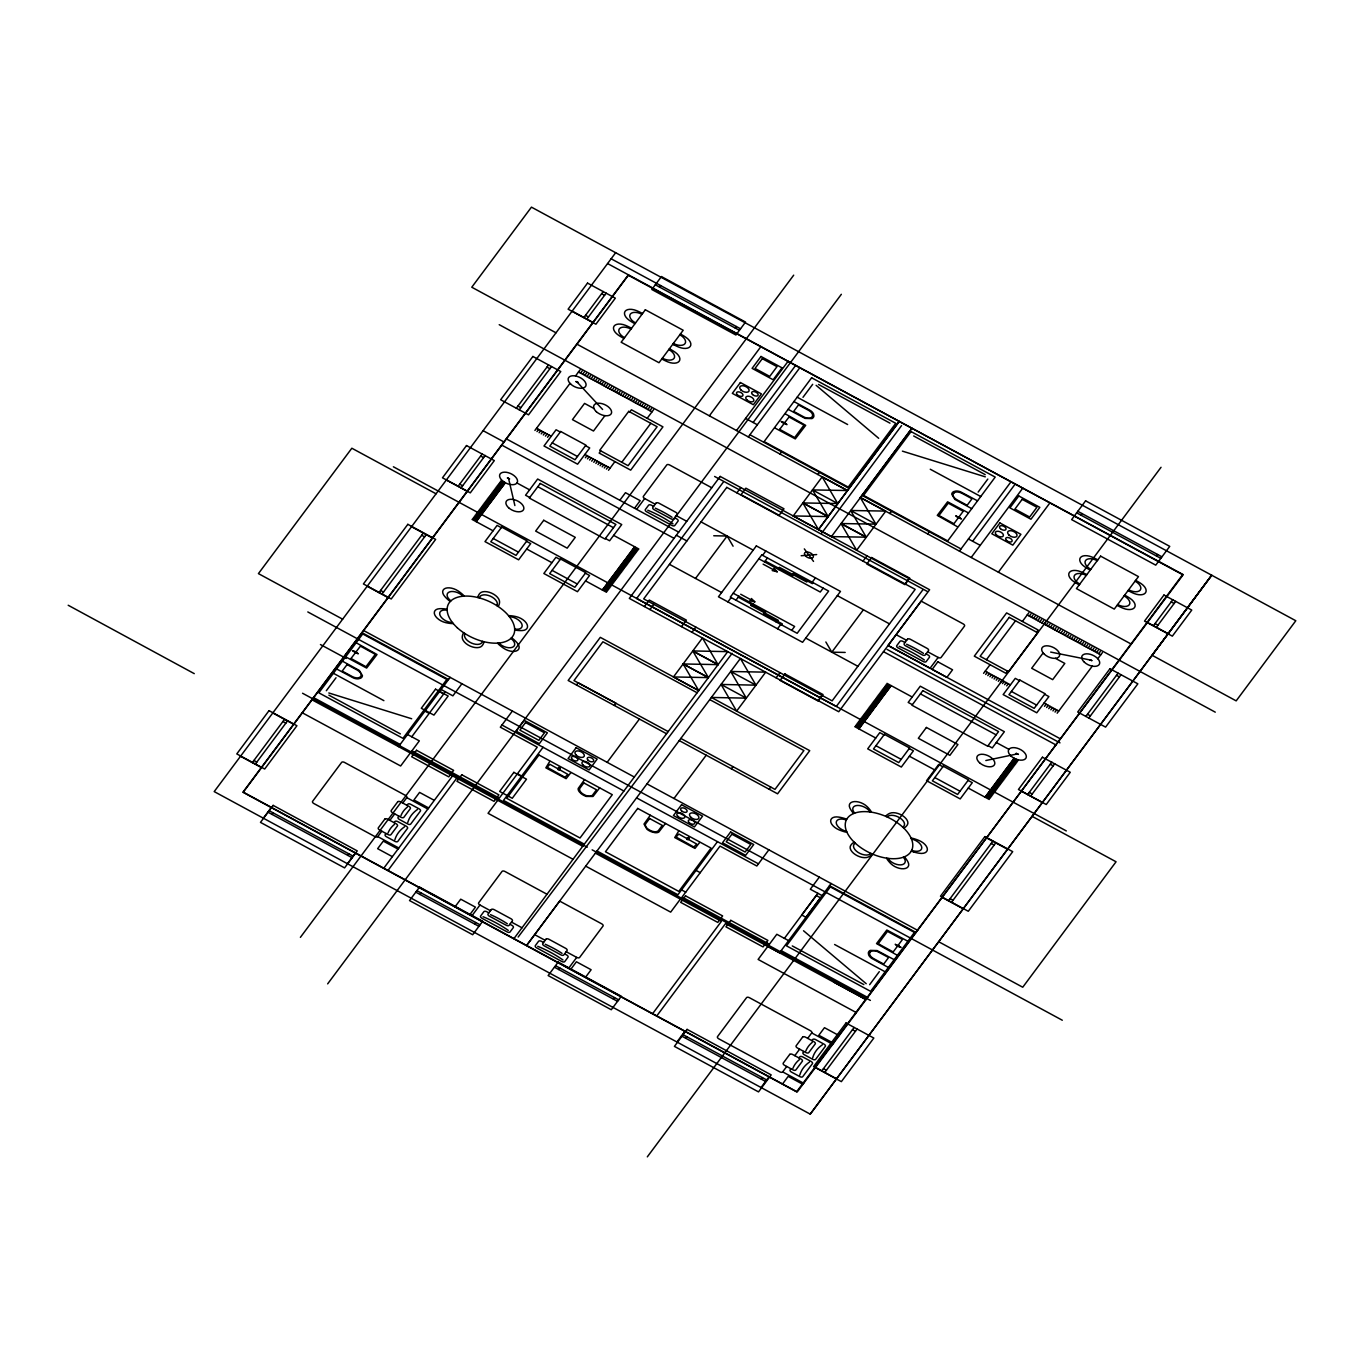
<?xml version="1.0" encoding="UTF-8"?>
<svg xmlns="http://www.w3.org/2000/svg" width="1364" height="1364" viewBox="0 0 1364 1364"><rect width="100%" height="100%" fill="white"/><g stroke="black" fill="none" stroke-linecap="round" stroke-linejoin="round"><path stroke-width="1.5" d="M558.064 768.819L558.541 767.421L559.99 767.455C561.167 772.041 555.114 768.461 559.411 769.518M686.927 838.502L688.871 837.172C689.826 842.1 684.08 838.025 688.377 839.235M958.5 517.519L959.932 517.808L958.568 517.399M784.436 423.164L782.987 422.908L784.385 423.283M897.751 945.729L899.183 946.019L897.887 945.576M793.234 515.95L822.168 476.871L847.436 490.529L899.285 421.374L818.417 529.573L793.234 515.95L828.153 516.581L812.518 489.915L847.436 490.529L818.485 529.573L831.358 536.615L866.276 537.177L841.077 523.588L866.311 537.228M869.652 984.672L879.286 971.662M458.44 779.049L460.06 776.883M495.626 799.168L497.246 797.002M649.946 609.538L653.799 604.371M691.991 632.299L695.845 627.133M673.458 676.953L702.46 637.96L718.061 664.626L683.125 663.961L698.726 690.593L673.458 676.953L708.393 677.601L692.793 650.952L727.745 651.634L513.938 938.62M821.674 533.136L901.57 425.585M831.409 536.615L911.936 428.228L860.377 497.536L1130.995 643.944M650.304 815.246L644.013 824.061L646.911 829.21A9.446 5.217 24.7 0 0 652.094 832.006L654.873 832.654A7.519 4.16 24.7 0 0 658.795 832.057L665.462 823.447M889.857 513.478L891.476 511.312M863.02 561.15L866.975 555.847M678.675 831.051L674.72 837.564L694.992 848.408L699.715 842.423M953.828 493.052L953.334 493.7A6.803 3.768 24.7 0 0 956.795 499.701L967.144 505.294L972.003 498.747L961.654 493.154A6.803 3.768 24.7 0 0 953.845 493.052M927.708 533.955L929.327 531.789M905.082 583.911L909.021 578.609M978.159 492.08L987.809 479.071M836.541 706.16L922.934 589.708M959.421 551.107L1010.98 481.799M972.651 541.252L1015.191 484.067M971.202 557.484L1022.744 488.193M768.853 849.84L756.832 866.004L720.039 846.089L682.085 897.035L769.381 944.263M727.66 924.741L729.28 922.576M998.38 572.181L1049.922 502.89M765.511 945.218L767.114 943.053M819.321 877.137L810.318 889.226L822.1 895.602M784.385 938.381L817.906 893.318M1022.386 621.455L1028.814 612.794M831.102 883.514L779.56 952.788L767.762 946.428L776.815 934.272L788.597 940.649M615.658 252.715L214.199 791.597L810.233 1114.132L1211.692 575.25L1152.137 655.3L1236.176 700.874L1295.8 620.739L531.448 207.14L471.774 287.224L556.001 332.799M252.289 762.629L284.547 719.34M378.936 592.624L423.283 533.102M458.082 486.317L482.276 453.854M516.308 408.228L548.567 364.938M583.894 317.522L603.246 291.538M461.032 487.92L485.226 455.457M255.238 764.215L287.497 720.925M381.886 594.227L426.233 534.688M519.258 409.831L551.499 366.541M586.844 319.108L606.196 293.141M628.616 274.914L243.286 792.143L797.258 1091.933L1182.605 574.687L607.577 263.559M534.91 430.444L569.999 383.386M575.523 375.97L580.058 369.849M537.007 431.587L538.627 429.421M580.553 373.139L582.155 370.974M539.121 432.729L540.724 430.564M582.65 374.282L584.269 372.116M541.218 433.854L542.821 431.689M584.747 375.424L586.367 373.259M543.315 434.997L544.935 432.831M586.861 376.566L588.464 374.401M545.429 436.139L547.032 433.974M588.958 377.692L590.578 375.526M263.371 818.195L271.419 807.369M547.527 437.281L549.129 435.116M591.055 378.834L592.675 376.669M659.511 287.071L660.636 285.553M593.169 379.976L594.772 377.811M272.084 814.41L273.209 812.893M595.267 381.119L596.869 378.953M597.364 382.244L598.984 380.079M599.478 383.386L601.081 381.221M601.575 384.529L603.178 382.363M603.672 385.654L605.292 383.489M605.769 386.796L607.389 384.631M607.884 387.939L609.486 385.773M609.981 389.081L611.601 386.916M612.078 390.206L613.698 388.041M614.192 391.349L615.795 389.183M616.289 392.491L617.909 390.326M618.386 393.633L620.006 391.468M604.917 415.662L593.493 431.007L572.454 419.635L584.559 403.403L593.971 408.501M620.501 394.759L622.103 392.593M622.598 395.901L624.218 393.736M624.695 397.043L626.315 394.878M626.809 398.169L628.412 396.003M585.378 457.758L586.98 455.593M628.906 399.311L630.526 397.146M587.475 458.884L589.077 456.718M631.003 400.453L632.623 398.288M589.572 460.026L591.192 457.861M633.118 401.596L634.72 399.43M591.686 461.168L593.289 459.003M635.215 402.721L636.835 400.556M600.774 450.904L599.171 453.07L630.697 470.137L662.938 426.847L631.413 409.78L629.793 411.945M593.783 462.311L595.386 460.145M637.312 403.863L638.932 401.698M595.88 463.436L597.5 461.271M639.426 405.006L641.029 402.84M597.978 464.578L599.597 462.413M641.523 406.148L643.126 403.983M600.092 465.721L601.694 463.555M643.62 407.273L645.24 405.108M602.189 466.863L603.809 464.698M645.735 408.416L647.337 406.25M604.286 467.988L605.906 465.823M647.832 409.558L649.434 407.393M398.527 746.62L450.137 677.362M606.4 469.131L608.003 466.965M649.929 410.683L651.549 408.535M608.497 470.273L614.925 461.595M647.167 418.305L653.646 409.66M411.757 736.782L445.312 691.753M621.796 462.277L650.816 423.317M461.902 683.739L452.882 695.845L441.101 689.468M412.559 754.224L414.179 752.058M735.196 328.025L736.338 326.507M347.769 855.364L348.911 853.864M347.462 863.702L355.527 852.892M619.819 500.264L625.462 492.694L640.176 500.656L634.533 508.243M300.387 937.358L793.695 275.17M427.836 809.023L406.796 797.65A2.404 1.33 24.7 0 0 405.5 795.434L344.529 762.425A2.404 1.33 24.7 0 0 341.631 762.374L312.595 801.333A2.404 1.33 24.7 0 0 313.891 803.549L374.861 836.558A2.404 1.33 24.7 0 0 377.777 836.609L381.801 831.205M389.865 820.378L394.708 813.882M402.772 803.055L406.796 797.65M386.012 833.472L385.211 834.546A2.404 1.33 24.7 0 0 386.506 836.78L394.912 841.332A2.404 1.33 24.7 0 0 397.828 841.383L407.495 828.391A2.404 1.33 24.7 0 0 406.199 826.175L397.794 821.622A2.404 1.33 24.7 0 0 394.878 821.571L394.077 822.645M398.919 816.149L398.1 817.241A2.404 1.33 24.7 0 0 399.396 819.457L407.819 824.009A2.404 1.33 24.7 0 0 410.717 824.061L420.402 811.086A2.404 1.33 24.7 0 0 419.106 808.852L410.7 804.3A2.404 1.33 24.7 0 0 407.785 804.249L406.983 805.34M636.63 509.369L644.695 498.559A2.404 1.33 24.7 0 1 643.399 496.326L666.774 464.936A2.404 1.33 24.7 0 1 669.69 465.005L711.735 487.749M577.006 344.205L709.365 415.815L760.976 346.524M383.796 868.186L452.558 775.86M387.99 870.454L456.769 778.145M411.911 750.831L499.292 798.111L537.246 747.165L500.332 727.2L512.37 711.036M736.526 430.53L788.136 361.238M327.65 983.87L841.349 294.3M753.133 422.499L795.706 365.33M709.365 415.815L748.307 436.906L799.918 367.598M636.596 598.54L723.176 482.31M420.027 894.477L421.152 892.96M576.512 684.916L578.131 682.75L615.982 703.227L614.363 705.393M497.724 800.31L488.056 813.302L573.051 859.286M644.439 606.537L649.281 600.041L686.382 620.126L681.54 626.622M802.987 397.316L812.671 384.324M543.077 747.284L503.504 800.395L584.321 844.163L582.718 846.294L312.049 699.834M736.901 492.83L740.805 487.579M549.794 761.317L545.839 767.83L566.128 778.673L570.834 772.706M779.986 454.024L781.606 451.859M695.521 578.438L727.131 536.018L733.082 546.214M455.082 906.753L460.725 899.183L475.439 907.145L469.796 914.715M471.893 915.858L479.958 905.031A2.404 1.33 24.7 0 1 478.662 902.815L502.037 871.426A2.404 1.33 24.7 0 1 504.953 871.477L546.998 894.238M474.689 924.059L475.814 922.541M778.946 515.575L783.976 508.789L745.886 488.176L741.044 494.689L779.134 515.285M584.525 779.662L578.217 788.46A7.519 4.16 24.7 0 0 579.257 791.734L581.115 793.626A9.446 5.217 24.7 0 0 586.298 796.423L593.016 796.474L599.683 787.863M817.82 474.502L819.44 472.336M607.151 762.34L639.409 719.05M727.916 601.899L731.138 597.568M762.595 555.353L765.818 551.022M735.98 600.194L738.879 596.29M764.522 561.866L767.438 557.978M739.1 596.409L738.453 597.279L752.536 604.9L753.184 604.03M764.744 561.985L765.392 561.116L792.808 575.796L793.456 574.943M778.708 568.174L779.356 567.305L806.789 582.002L807.42 581.132L793.337 573.511L792.689 574.38M751.274 605.582L751.922 604.712M778.827 569.606L779.475 568.737M764.147 612.692L763.499 613.561L782.339 623.911L781.623 624.883M765.068 613.05L765.716 612.18L751.615 604.559L750.967 605.411L778.23 620.313L777.582 621.183M775.946 621.813L776.662 620.842M807.386 579.598L806.67 580.57L812.347 583.639L813.063 582.667M777.548 628.753L780.771 624.439M812.228 582.206L815.45 577.876M791.717 630.356L794.615 626.451L733.201 593.221M823.157 588.123L820.258 592.027L758.844 558.797M673.969 798.486L706.228 755.196M558.746 969.531L559.871 968.014M776.116 677.823L779.969 672.657M568.652 968.218L576.716 957.392A2.404 1.33 24.7 0 0 579.632 957.443L603.007 926.071A2.404 1.33 24.7 0 0 601.712 923.837L559.666 901.093L526.606 945.457L740.396 658.488L755.963 685.154L721.062 684.455L736.611 711.121L765.681 672.162L730.729 671.48L746.296 698.146L711.377 697.447L809.722 750.66L777.582 793.814L679.238 740.601M570.749 969.361L576.409 961.773L591.124 969.736L585.48 977.323M731.326 768.784L732.945 766.619M825.851 641.984L831.801 652.18L863.412 609.759M818.161 700.567L822.015 695.401M717.464 841.656L677.908 894.75L596.989 850.983M680.363 899.132L670.679 912.124L585.702 866.14M769.177 789.262L770.779 787.096M613.408 999.113L614.533 997.596M858.945 728.922L891.186 685.632M652.64 1013.657L721.403 921.348L595.386 853.148M656.783 1015.907L725.546 923.581L866.038 999.624L833.677 982.046M676.936 1041.994L685.001 1031.184M685.666 1038.209L686.791 1036.708M1080.834 515.063L1081.959 513.546M767.796 946.446L758.111 959.438L856.353 1012.6M647.32 1156.86L1161.037 467.289M761.351 1079.18L762.476 1077.662M1156.519 556.018L1157.661 554.5M761.044 1087.517L769.108 1076.69M985.081 797.19L1014.1 758.231L1018.311 760.498M832.739 1044.312L811.716 1032.923A2.404 1.33 24.7 0 0 810.421 1030.707L749.45 997.715A2.404 1.33 24.7 0 0 746.534 997.664L717.515 1036.623A2.404 1.33 24.7 0 0 718.811 1038.839L779.782 1071.831A2.404 1.33 24.7 0 0 782.697 1071.899L786.721 1066.477M794.786 1055.651L799.628 1049.172M807.693 1038.345L811.716 1032.923M790.932 1068.762L790.114 1069.836A2.404 1.33 24.7 0 0 791.41 1072.053L799.833 1076.605A2.404 1.33 24.7 0 0 802.731 1076.673L812.415 1063.681A2.404 1.33 24.7 0 0 811.12 1061.465L802.697 1056.912A2.404 1.33 24.7 0 0 799.798 1056.844L798.997 1057.935M803.822 1051.439L803.021 1052.531A2.404 1.33 24.7 0 0 804.317 1054.747L812.722 1059.299A2.404 1.33 24.7 0 0 815.638 1059.351L825.305 1046.359A2.404 1.33 24.7 0 0 824.009 1044.142L815.604 1039.59A2.404 1.33 24.7 0 0 812.688 1039.539L811.887 1040.613M1057.151 713.202L1092.274 666.161M1097.815 658.744L1102.385 652.64M782.544 1083.971L788.187 1076.384L802.902 1084.346M821.827 1070.825L854.086 1027.535M948.474 900.82L992.822 841.298M1027.655 794.564L1051.849 762.084M1085.846 716.441L1118.105 673.151M1153.433 625.718L1172.784 599.751M824.777 1072.428L857.035 1029.138M951.424 902.422L995.771 842.901M1030.604 796.15L1054.781 763.687M1088.796 718.027L1121.038 674.737M1156.382 627.321L1175.734 601.336M810.233 1114.132L1211.692 575.25M326.32 690.73L336.021 677.755M476.241 521.679L505.328 482.771L501.117 480.486M602.359 589.998L634.669 546.759M938.159 657.431L930.077 668.241L888.032 645.479L921.16 601.132L963.206 623.911A2.404 1.33 24.7 0 1 964.484 626.127L941.058 657.499A2.404 1.33 24.7 0 1 938.159 657.431L927.639 651.736M986.428 659.699L1015.515 620.773M983.58 673.339L990.059 664.711M985.678 674.481L987.297 672.316M1029.309 616.102L1030.928 613.936M987.792 675.623L989.394 673.458M1031.406 617.227L1033.025 615.079M989.889 676.766L991.509 674.6M1033.503 618.369L1035.123 616.204M991.986 677.908L993.606 675.743M1035.617 619.512L1037.237 617.346M994.083 679.033L995.703 676.885M1037.714 620.654L1039.334 618.489M996.197 680.176L997.8 678.01M1039.811 621.796L1041.431 619.631M998.295 681.318L999.914 679.153M1041.926 622.922L1043.528 620.756M1007.433 671.088L1005.831 673.253L974.305 656.169L1006.615 612.913L1038.14 629.998L1036.521 632.163M1000.392 682.46L1002.011 680.295M1044.023 624.064L1045.642 621.899M1002.506 683.603L1004.109 681.437M1046.12 625.206L1047.74 623.041M1004.603 684.728L1006.223 682.563M1048.217 626.349L1049.837 624.183M1006.7 685.87L1008.32 683.705M1050.331 627.474L1051.934 625.326M1052.428 628.616L1054.048 626.451M1054.525 629.759L1056.145 627.593M1056.64 630.901L1058.242 628.736M1043.136 652.93L1031.678 668.258L1052.684 679.647L1064.807 663.433L1055.395 658.318M1058.737 632.043L1060.357 629.878M1060.834 633.169L1062.454 631.021M1062.931 634.311L1064.551 632.146M1065.045 635.453L1066.648 633.288M1067.142 636.596L1068.762 634.431M1069.24 637.738L1070.859 635.573M1071.337 638.864L1072.957 636.698M1073.451 640.006L1075.071 637.841M1075.548 641.148L1077.168 638.983M1077.645 642.291L1079.265 640.125M1079.759 643.416L1081.362 641.268M1081.857 644.558L1083.476 642.393M1083.954 645.701L1085.574 643.535M1086.051 646.843L1087.671 644.678M1044.534 706.364L1046.154 704.199M1088.165 647.985L1089.768 645.82M1046.631 707.507L1048.251 705.341M1090.262 649.111L1091.882 646.945M1048.745 708.649L1050.348 706.484M1092.359 650.253L1093.979 648.088M1050.843 709.792L1052.462 707.626M1094.474 651.395L1096.076 649.23M1052.94 710.917L1054.56 708.769M1096.571 652.538L1098.191 650.372M1055.037 712.059L1056.657 709.894M1098.668 653.663L1100.288 651.515M518.149 937.051L732.127 653.339M985.831 760.532L1017.322 753.9M801.179 555.728L816.661 554.568M885.509 511.091L850.607 510.494L866.242 537.143M822.168 476.871L837.752 503.538L802.867 502.941L818.485 529.573M713.747 535.762L727.131 536.018M831.801 652.18L845.186 652.435M784.147 423.607L784.266 422.55L781.112 421.476L786.96 424.647L784.607 422.84M958.892 517.109C968.099 523.759 948.918 510.869 958.329 517.877M898.143 945.32L897.921 946.377L901.075 947.451L895.21 944.28L897.563 946.087M355.373 652.759L355.612 651.719L352.458 650.645L358.306 653.816L355.987 652.043M1050.672 652.077L1090.706 660.091M772.212 570.578L777.224 571.772L773.814 568.413M749.791 600.672L754.803 601.865L751.394 598.506M902.405 451.143L985.302 476.837M328.809 692.963L411.689 718.76M680.363 334.044L681.386 334.555A28.661 15.857 24.7 0 1 686.126 337.488A10.963 6.07 24.7 0 1 690.201 346.473A10.963 6.07 24.7 0 1 678.931 347.155A28.661 15.857 24.7 0 1 673.782 344.734M634.908 323.66L633.953 323.183A28.661 15.857 24.7 0 1 629.213 320.25A10.963 6.07 24.7 0 1 625.138 311.265A10.963 6.07 24.7 0 1 636.408 310.583A28.661 15.857 24.7 0 1 641.557 313.004L642.529 313.567M669.383 348.792L670.389 349.32M1135.632 580.399L1136.655 580.928A28.661 15.857 24.7 0 1 1141.412 583.843A10.963 6.07 24.7 0 1 1145.47 592.846A10.963 6.07 24.7 0 1 1134.2 593.528A28.661 15.857 24.7 0 1 1129.068 591.106L1128.147 590.578M623.979 338.46L623.024 337.965A28.661 15.857 24.7 0 1 618.216 335.015A10.963 6.07 24.7 0 1 614.141 326.03A10.963 6.07 24.7 0 1 625.428 325.331A28.661 15.857 24.7 0 1 630.56 327.752L631.532 328.315M1090.245 570.067L1089.222 569.538A28.661 15.857 24.7 0 1 1084.482 566.623A10.963 6.07 24.7 0 1 1080.407 557.637A10.963 6.07 24.7 0 1 1091.694 556.938A28.661 15.857 24.7 0 1 1096.826 559.359L1097.798 559.922M1124.652 595.164L1125.675 595.676A28.661 15.857 24.7 0 1 1130.415 598.608A10.963 6.07 24.7 0 1 1134.49 607.594A10.963 6.07 24.7 0 1 1123.203 608.276A28.661 15.857 24.7 0 1 1118.071 605.855L1117.218 605.377M1079.18 584.781L1078.293 584.338A28.661 15.857 24.7 0 1 1073.485 581.371A10.963 6.07 24.7 0 1 1069.41 572.386A10.963 6.07 24.7 0 1 1080.697 571.704A28.661 15.857 24.7 0 1 1085.829 574.125L1086.801 574.687M913.675 435.969L985.2 474.638M930.265 469.233L980.75 496.513M977.528 500.844L960.546 491.807A7.519 4.16 24.7 0 0 955.84 491.04L953.743 491.586A9.446 5.217 24.7 0 0 951.765 494.262L954.885 499.412L971.748 508.653M967.894 512.642L947.605 501.816L937.273 515.387L957.426 526.743M812.518 489.915L837.786 503.572M714.617 476.462L927.281 591.43M887.043 649.4L1059.999 742.869M637.278 598.864L836.047 706.296M907.128 940.853L886.839 930.026L876.523 943.598L896.694 954.953M894.102 959.625L877.12 950.572L870.317 950.384A9.446 5.217 24.7 0 0 868.339 953.044L868.663 954.902A7.519 4.16 24.7 0 0 871.46 958.21L888.322 967.434M834.598 944.502L885.1 971.765M792.296 945.934L863.838 984.569M611.14 258.785L740.533 328.792M1077.765 511.278L1161.855 556.785M655.3 284.786L739.407 330.31M1076.622 512.796L1160.73 558.302M818.502 384.443L889.993 423.164M797.173 397.197L847.624 424.528M601.626 293.703L604.576 295.306M1171.165 601.916L1174.114 603.502M793.933 401.528L810.779 410.769A7.519 4.16 24.7 0 1 813.575 414.093L813.899 415.935A9.446 5.217 24.7 0 1 811.904 418.595L805.101 418.39L788.119 409.319M673.799 344.751L672.946 344.257M785.528 413.991L805.681 425.363L795.297 438.901L775.025 428.057M585.514 315.357L588.447 316.942M1155.052 623.553L1157.985 625.155M572.113 311.145L593.152 322.518M1147.124 622.308L1168.147 633.68M745.562 418.407L757.344 424.767M968.44 538.985L980.222 545.344M749.927 434.741L849.039 488.363M861.997 495.371L961.04 548.942M748.307 436.906L847.436 490.529M860.428 497.553L885.696 511.227L856.643 550.255L840.991 523.537L875.893 524.134L860.224 497.434M850.761 510.562L876.012 524.236M499.224 324.683L1215.273 712.161M578.472 372.014L652.026 411.826M1027.211 614.959L1100.748 654.805M546.947 367.104L549.897 368.706M1116.485 675.316L1119.435 676.902M517.928 406.063L520.86 407.666M1087.466 714.276L1090.399 715.861M560.28 432.03L556.086 429.762L543.997 445.994L577.62 464.186L589.708 447.955L585.514 445.687M1019.471 680.636L1015.276 678.368L1003.154 694.583L1036.776 712.792L1048.899 696.578L1044.688 694.293M985.217 671.19L1010.417 684.847M1044.04 703.057L1058.754 711.036M536.529 428.279L551.244 436.241M584.883 454.451L610.083 468.091M701.045 521.901L753.201 550.135M837.326 595.642L889.481 623.877M552.232 442.857L577.449 456.497M1011.406 691.446L1036.606 705.103M644.695 498.559L655.214 504.237M676.237 515.626L686.74 521.304M896.114 634.669L906.617 640.347M763.124 564.15L777.224 571.772M653.595 506.402L651.498 505.26A2.404 1.33 24.7 0 0 648.582 505.209L645.36 509.539A2.404 1.33 24.7 0 0 646.655 511.756L671.889 525.413A2.404 1.33 24.7 0 0 674.805 525.464L678.027 521.133A2.404 1.33 24.7 0 0 676.732 518.917L674.617 517.774M905.014 642.512L902.9 641.387A2.404 1.33 24.7 0 0 900.001 641.319L896.762 645.649A2.404 1.33 24.7 0 0 898.058 647.866L923.275 661.54A2.404 1.33 24.7 0 0 926.19 661.591L929.43 657.26A2.404 1.33 24.7 0 0 928.134 655.044L926.02 653.902M888.1 645.462L1060.374 738.828M506.436 438.918L678.692 532.131M483.095 430.666L504.117 442.038M676.356 535.251L686.876 540.945M501.816 445.124L674.055 538.337M883.48 651.668L1055.855 744.88M740.703 594.244L754.803 601.865M537.825 486.692L613.476 527.68M480.674 456.019L483.606 457.605M920.444 693.884L996.129 734.838M1050.229 764.249L1053.179 765.852M669.451 564.338L721.607 592.556M805.732 638.079L857.888 666.297M516.973 482.992L529.573 489.829M613.647 535.37L638.881 549.027M886.992 683.347L912.209 697.021M996.3 742.528L1008.917 749.348M633.868 547.817L638.062 550.101M886.174 684.438L890.385 686.706M633.049 548.908L637.261 551.175M885.372 685.512L889.584 687.797M632.248 549.982L636.459 552.267M884.571 686.604L888.765 688.871M631.447 551.073L635.641 553.341M883.753 687.678L887.964 689.962M500.315 481.577L504.527 483.845M529.744 497.502L525.549 495.234L537.655 479.02L621.728 524.56L609.606 540.775L605.411 538.49M630.628 552.147L634.84 554.432M882.951 688.769L887.163 691.037M912.38 704.694L908.185 702.426L920.274 686.194L1004.364 731.701L992.276 747.932L988.065 745.648M1013.299 759.305L1017.493 761.589M499.514 482.651L503.708 484.936M629.827 553.238L634.021 555.506M882.15 689.843L886.344 692.128M1012.48 760.396L1016.692 762.664M498.695 483.726L502.907 486.01M629.009 554.313L633.22 556.597M881.349 690.934L885.543 693.202M1011.679 761.47L1015.89 763.755M497.894 484.817L502.088 487.084M628.207 555.387L632.419 557.671M880.53 692.008L884.742 694.293M1010.877 762.561L1015.089 764.829M497.076 485.891L501.287 488.176M627.406 556.478L631.6 558.746M879.729 693.1L883.94 695.367M1010.076 763.635L1014.27 765.92M496.274 486.982L500.486 489.25M626.587 557.552L630.799 559.837M878.928 694.174L883.122 696.458M1009.258 764.727L1013.469 766.994M495.473 488.056L499.667 490.341M625.786 558.643L629.98 560.911M878.109 695.265L882.32 697.533M1008.456 765.801L1012.668 768.085M494.655 489.147L498.866 491.415M624.985 559.717L629.179 562.002M877.308 696.339L881.519 698.624M1007.655 766.892L1011.849 769.16M493.853 490.222L498.048 492.506M624.166 560.809L628.378 563.076M876.506 697.43L880.701 699.698M1006.837 767.966L1011.048 770.251M493.052 491.296L497.246 493.58M623.365 561.883L627.559 564.167M875.705 698.504L879.899 700.789M1006.035 769.057L1010.247 771.325M622.547 562.957L626.758 565.242M492.233 492.387L496.445 494.655M874.887 699.596L879.098 701.863M1005.234 770.131L1009.428 772.416M491.432 493.461L495.626 495.746M621.745 564.048L625.957 566.316M874.085 700.67L878.297 702.937M1004.433 771.223L1008.627 773.49M490.614 494.552L494.825 496.82M620.944 565.122L625.138 567.407M873.284 701.744L877.478 704.029M1003.614 772.297L1007.826 774.582M489.812 495.626L494.024 497.911M620.126 566.213L624.337 568.481M872.466 702.835L876.677 705.103M1002.813 773.388L1007.024 775.656M489.011 496.718L493.205 498.985M619.324 567.288L623.519 569.572M871.664 703.909L875.876 706.194M1002.011 774.462L1006.206 776.747M488.193 497.792L492.404 500.077M618.506 568.379L622.717 570.646M870.863 705L875.057 707.268M1001.193 775.553L1005.404 777.821M459.702 484.152L462.635 485.755M487.391 498.866L491.586 501.151M617.704 569.453L621.916 571.738M870.044 706.075L874.256 708.359M1000.392 776.628L1004.603 778.912M1029.257 792.399L1032.207 793.984M486.573 499.957L490.784 502.225M616.903 570.527L621.097 572.812M869.243 707.166L873.454 709.433M999.59 777.719L1003.785 779.986M485.772 501.031L489.983 503.316M616.085 571.618L620.296 573.886M868.442 708.24L872.653 710.525M998.789 778.793L1002.983 781.061M446.318 479.94L467.341 491.33M1021.346 791.137L1042.369 802.526M484.97 502.123L489.164 504.39M615.283 572.692L619.478 574.977M867.64 709.331L871.835 711.599M997.971 779.884L1002.182 782.152M614.482 573.784L618.676 576.051M484.152 503.197L488.363 505.481M866.822 710.405L871.033 712.69M997.169 780.958L1001.381 783.226M483.35 504.288L487.545 506.556M613.664 574.858L617.875 577.143M866.021 711.497L870.232 713.764M996.368 782.032L1000.562 784.317M482.532 505.362L486.743 507.647M612.862 575.949L617.057 578.217M865.219 712.571L869.414 714.855M995.549 783.124L999.761 785.391M481.731 506.436L485.942 508.721M612.044 577.023L616.255 579.308M864.401 713.662L868.612 715.929M994.748 784.198L998.96 786.482M480.929 507.527L485.124 509.795M611.243 578.097L615.454 580.382M863.6 714.736L867.811 717.021M993.947 785.289L998.141 787.557M480.111 508.602L484.322 510.886M610.441 579.188L614.635 581.456M862.798 715.827L867.01 718.095M993.145 786.363L997.34 788.648M479.31 509.693L483.521 511.96M609.623 580.263L613.834 582.547M861.997 716.901L866.191 719.186M992.327 787.454L996.538 789.722M478.508 510.767L482.703 513.052M608.821 581.354L613.016 583.622M861.178 717.993L865.39 720.26M991.526 788.528L995.737 790.813M477.69 511.858L481.901 514.126M608.003 582.428L612.214 584.713M860.377 719.067L864.588 721.351M990.724 789.62L994.919 791.887M393.378 466.778L1066.307 830.932M476.889 512.932L481.083 515.2M607.202 583.502L611.413 585.787M859.576 720.158L863.77 722.426M989.906 790.694L994.117 792.978M501.304 527.663L497.093 525.396L484.987 541.61L518.61 559.82L530.715 543.605L526.521 541.337M560.161 559.547L555.949 557.279L543.844 573.494L577.466 591.703L589.572 575.489L585.378 573.204M606.4 584.593L610.595 586.861M476.07 514.006L480.281 516.291M858.757 721.232L862.969 723.517M883.991 734.889L879.78 732.621L867.692 748.853L901.331 767.045L913.42 750.814L909.208 748.546M942.865 766.756L938.654 764.471L926.565 780.702L960.205 798.912L972.293 782.68L968.082 780.396M989.105 791.785L993.316 794.053M436.054 493.802L351.844 448.227L258.427 573.613L342.637 619.188M475.269 515.098L479.48 517.365M605.582 585.668L609.793 587.952M857.956 722.323L862.167 724.591M988.303 792.859L992.498 795.144M1032.088 816.337L1116.059 861.775L1022.744 987.229L938.671 941.723M474.467 516.172L478.662 518.456M604.781 586.759L608.975 589.026M857.155 723.397L861.349 725.665M987.502 793.95L991.696 796.218M473.649 517.263L477.86 519.531M603.979 587.833L608.173 590.118M856.353 724.472L860.548 726.756M986.684 795.024L990.895 797.309M472.848 518.337L477.042 520.622M603.161 588.924L607.372 591.192M855.535 725.563L859.746 727.83M985.882 796.116L990.094 798.383M472.029 519.411L493.069 530.801M526.692 549.01L551.926 562.684M585.548 580.894L606.554 592.283M854.734 726.637L875.756 738.026M909.396 756.219L934.63 769.876M968.269 788.085L989.275 799.475M493.222 538.473L518.439 552.147M552.079 570.357L577.296 584.014M875.927 745.716L901.161 759.356M934.8 777.565L960.017 791.222M730.729 671.48L755.963 685.154M721.062 684.455L746.296 698.146M411.519 526.726L432.541 538.098M986.513 837.888L1007.553 849.261M421.681 535.268L424.613 536.853M991.219 843.464L994.151 845.066M698.726 690.593L600.313 637.346L568.157 680.483L666.57 733.747M697.106 692.759L602.905 641.779L573.971 680.602L668.189 731.581M709.774 699.613L803.908 750.558L774.991 789.381L680.841 738.436M380.556 590.459L383.506 592.061M950.094 898.654L953.044 900.257M367.172 586.247L388.194 597.637M942.183 897.41L963.206 908.799M363.659 630.56L634.328 777.037M646.979 783.891L917.648 930.35M362.04 632.726L448.517 679.528M829.483 885.679L916.028 932.516M307.804 611.942L1062.3 1020.238M356.874 643.16L377.01 654.532L366.626 668.07L346.354 657.209M501.952 725.034L623.894 791.018M636.562 797.872L758.452 863.838M439.498 691.633L443.692 693.918M320.438 644.541L346.2 658.471M342.483 661.199L359.329 670.457L362.432 675.606A9.446 5.217 24.7 0 1 360.454 678.266L358.34 678.812A7.519 4.16 24.7 0 1 353.634 678.061L336.669 668.991M424.971 711.121L429.183 713.389M333.43 673.304L383.881 700.653M517.45 773.746L521.662 776.031M696.015 870.385L700.226 872.653M407.563 734.514L419.328 740.874L400.641 765.988L302.382 712.826M328.895 695.163L400.368 733.9M681.506 889.857L685.717 892.141M313.669 697.669L400.146 744.454M781.163 950.64L867.657 997.442M302.552 693.253L587.27 847.197M592.147 849.84L870.385 1000.409M272.766 712.963L293.806 724.352M434.281 800.361L419.566 792.399L413.923 799.969L428.637 807.948M282.928 721.505L285.877 723.091M852.466 1029.701L855.416 1031.303M68.2 605.258L194.268 673.646M839.184 1035.651L824.47 1027.689L818.826 1035.259L833.54 1043.221M253.909 760.464L256.858 762.05M823.447 1068.66L826.396 1070.263M240.524 756.253L261.547 767.642M815.519 1067.415L836.558 1078.788M377.777 836.609L398.8 847.982M397.998 849.073L383.284 841.111L377.64 848.681L392.355 856.643M479.958 905.031L490.477 910.726M511.5 922.098L522.003 927.793M534.671 934.647L545.174 940.325M566.196 951.714L576.716 957.392M488.858 912.891L486.76 911.749A2.404 1.33 24.7 0 0 483.845 911.698L480.622 916.028A2.404 1.33 24.7 0 0 481.918 918.245L507.152 931.902A2.404 1.33 24.7 0 0 510.051 931.953L513.29 927.622A2.404 1.33 24.7 0 0 511.994 925.406L509.88 924.263M543.571 942.49L541.457 941.348A2.404 1.33 24.7 0 0 538.558 941.296L535.336 945.627A2.404 1.33 24.7 0 0 536.632 947.844L561.849 961.501A2.404 1.33 24.7 0 0 564.764 961.552L567.987 957.221A2.404 1.33 24.7 0 0 566.691 955.005L564.594 953.862M782.697 1071.899L803.72 1083.272M269.015 810.625L353.106 856.132M416.941 890.675L480.026 924.809M555.659 965.746L618.745 999.88M682.58 1034.424L766.687 1079.93M267.873 812.143L351.98 857.649M415.815 892.192L478.9 926.327M554.534 967.264L617.619 1001.398M681.454 1035.941L765.562 1081.447M661.83 358.937L662.802 359.499A28.661 15.857 24.7 0 0 667.934 361.92A10.963 6.07 24.7 0 0 679.204 361.238A10.963 6.07 24.7 0 0 675.146 352.236A28.661 15.857 24.7 0 0 670.389 349.303M803.532 930.76L866.208 983.7M816.115 385.313L878.689 438.304M577.091 382.022L602.615 409.49M804.317 548.891L813.524 561.405M508.55 478.44L514.876 505.55M394.878 839.781A72.786 40.272 24.7 0 1 404.562 826.806M388.024 833.029A64.415 35.652 24.7 0 1 394.469 824.385M407.785 822.475A72.786 40.272 24.7 0 1 417.452 809.483M400.914 815.723A64.415 35.652 24.7 0 1 407.376 807.062M483.044 916.727A72.786 40.272 24.7 0 1 508.278 930.384M490.511 914.647A64.415 35.652 24.7 0 1 507.323 923.752M799.798 1075.071A72.786 40.272 24.7 0 1 809.466 1062.079M792.927 1068.319A64.415 35.652 24.7 0 1 799.372 1059.658M812.688 1057.765A72.786 40.272 24.7 0 1 822.373 1044.773M805.834 1051.013A64.415 35.652 24.7 0 1 812.279 1042.352M537.757 946.326A72.786 40.272 24.7 0 1 562.991 959.983M545.208 944.246A64.415 35.652 24.7 0 1 562.036 953.351M913.982 852.04A28.661 15.857 24.7 0 0 919.268 853.25A10.963 6.07 24.7 0 0 927.367 849.278A10.963 6.07 24.7 0 0 919.012 840.497A28.661 15.857 24.7 0 0 913.71 838.621A11.304 6.257 24.7 0 0 911.067 838.059M886.634 858.178A11.304 6.257 24.7 0 0 887.708 860.053A28.661 15.857 24.7 0 0 890.863 863.685A10.963 6.07 24.7 0 0 903.718 868.749A10.963 6.07 24.7 0 0 908.168 862.389A28.661 15.857 24.7 0 0 905.918 858.689A11.304 6.257 24.7 0 0 904.264 856.865M903.326 857.223A9.616 5.32 24.7 0 1 900.871 864.878A9.616 5.32 24.7 0 1 887.981 858.365M913.999 852.057A11.304 6.257 24.7 0 1 911.322 851.051M911.476 839.013A9.616 5.32 24.7 0 1 921.791 847.658A9.616 5.32 24.7 0 1 911.698 850.335M887.163 816.968A9.616 5.32 24.7 0 1 899.933 817.94A9.616 5.32 24.7 0 1 902.729 827.13M872.227 853.966A11.304 6.257 24.7 0 1 871.204 855.228A28.661 15.857 24.7 0 1 868.169 857.052A10.963 6.07 24.7 0 1 855.364 854.631A10.963 6.07 24.7 0 1 850.607 845.595A28.661 15.857 24.7 0 1 852.739 843.157A11.304 6.257 24.7 0 1 854.324 842.287M870.863 853.37A9.616 5.32 24.7 0 1 858.092 852.398A9.616 5.32 24.7 0 1 855.296 843.208M846.55 831.324A9.616 5.32 24.7 0 1 836.234 822.68A9.616 5.32 24.7 0 1 846.328 820.003M903.701 828.05A11.304 6.257 24.7 0 0 905.304 827.164A28.661 15.857 24.7 0 0 907.418 824.743A10.963 6.07 24.7 0 0 902.661 815.706A10.963 6.07 24.7 0 0 889.857 813.285A28.661 15.857 24.7 0 0 886.805 815.109A11.304 6.257 24.7 0 0 885.799 816.371M846.959 832.279A11.304 6.257 24.7 0 1 844.299 831.716A28.661 15.857 24.7 0 1 839.013 829.841A10.963 6.07 24.7 0 1 830.659 821.06A10.963 6.07 24.7 0 1 838.758 817.087A28.661 15.857 24.7 0 1 844.043 818.298A11.304 6.257 24.7 0 1 846.703 819.287M453.223 623.519A11.304 6.257 24.7 0 1 450.785 623.484A28.661 15.857 24.7 0 1 445.568 622.598A10.963 6.07 24.7 0 1 434.741 614.823A10.963 6.07 24.7 0 1 439.6 608.702A28.661 15.857 24.7 0 1 444.493 608.856A11.304 6.257 24.7 0 1 447.136 609.35M452.456 622.564A9.616 5.32 24.7 0 1 440.061 615.386A9.616 5.32 24.7 0 1 447.153 610.237M450.308 601.456A11.304 6.257 24.7 0 1 448.125 599.819A28.661 15.857 24.7 0 1 444.596 596.256A10.963 6.07 24.7 0 1 445.38 588.327A10.963 6.07 24.7 0 1 458.253 591.038A28.661 15.857 24.7 0 1 462.498 594.329A11.304 6.257 24.7 0 1 464.22 596.136M450.921 600.859A9.616 5.32 24.7 0 1 449.472 591.925A9.616 5.32 24.7 0 1 463.027 596.221M497.996 606.4A11.304 6.257 24.7 0 0 498.917 605.087A28.661 15.857 24.7 0 0 499.565 601.967A10.963 6.07 24.7 0 0 491.552 593.118A10.963 6.07 24.7 0 0 479.923 593.289A28.661 15.857 24.7 0 0 478.252 595.966A11.304 6.257 24.7 0 0 477.997 597.568M479.378 597.926A9.616 5.32 24.7 0 1 490.341 596.17A9.616 5.32 24.7 0 1 496.786 605.616M514.688 629.895A11.304 6.257 24.7 0 0 517.331 630.39A28.661 15.857 24.7 0 0 522.224 630.56A10.963 6.07 24.7 0 0 527.084 624.422A10.963 6.07 24.7 0 0 516.24 616.664A28.661 15.857 24.7 0 0 511.023 615.761A11.304 6.257 24.7 0 0 508.602 615.727M509.369 616.698A9.616 5.32 24.7 0 1 521.764 623.86A9.616 5.32 24.7 0 1 514.671 629.026M463.811 632.845A11.304 6.257 24.7 0 0 462.89 634.158A28.661 15.857 24.7 0 0 462.243 637.295A10.963 6.07 24.7 0 0 470.256 646.127A10.963 6.07 24.7 0 0 481.884 645.973A28.661 15.857 24.7 0 0 483.572 643.297A11.304 6.257 24.7 0 0 483.828 641.694M482.447 641.336A9.616 5.32 24.7 0 1 471.484 643.075A9.616 5.32 24.7 0 1 465.022 633.629M497.587 643.126A11.304 6.257 24.7 0 0 499.326 644.933A28.661 15.857 24.7 0 0 503.572 648.224A10.963 6.07 24.7 0 0 516.427 650.935A10.963 6.07 24.7 0 0 517.229 642.99A28.661 15.857 24.7 0 0 513.699 639.426A11.304 6.257 24.7 0 0 511.517 637.806M510.903 638.403A9.616 5.32 24.7 0 1 512.335 647.32A9.616 5.32 24.7 0 1 498.781 643.024M635.522 322.961A9.616 5.32 24.7 0 1 630.338 314.078A9.616 5.32 24.7 0 1 641.967 314.3M624.524 337.709A9.616 5.32 24.7 0 1 619.341 328.843A9.616 5.32 24.7 0 1 630.986 329.065M679.818 334.777A9.616 5.32 24.7 0 1 685.001 343.66A9.616 5.32 24.7 0 1 673.373 343.438M668.82 349.542A9.616 5.32 24.7 0 1 674.004 358.425A9.616 5.32 24.7 0 1 662.375 358.203M1135.087 581.149A9.616 5.32 24.7 0 1 1140.27 590.032A9.616 5.32 24.7 0 1 1128.642 589.811M1090.791 569.317A9.616 5.32 24.7 0 1 1085.608 560.451A9.616 5.32 24.7 0 1 1097.253 560.672M1079.794 584.082A9.616 5.32 24.7 0 1 1074.61 575.199A9.616 5.32 24.7 0 1 1086.255 575.42M853.762 813.473A11.304 6.257 24.7 0 1 852.108 811.648A28.661 15.857 24.7 0 1 849.857 807.948A10.963 6.07 24.7 0 1 854.307 801.589A10.963 6.07 24.7 0 1 867.163 806.653A28.661 15.857 24.7 0 1 870.334 810.301A11.304 6.257 24.7 0 1 871.391 812.16M854.699 813.115A9.616 5.32 24.7 0 1 857.155 805.459A9.616 5.32 24.7 0 1 870.044 811.972M906.651 644.268A64.415 35.652 24.7 0 1 923.462 653.373M899.183 646.348A72.786 40.272 24.7 0 1 924.417 660.023M655.249 508.158A64.415 35.652 24.7 0 1 672.06 517.263M647.781 510.238A72.786 40.272 24.7 0 1 673.015 523.895M1124.089 595.898A9.616 5.32 24.7 0 1 1129.273 604.781A9.616 5.32 24.7 0 1 1117.645 604.559M878.228 943.735L893.181 951.936L902.457 939.489L887.504 931.373L878.228 943.7M676.033 837.036L693.884 847.01L696.714 844.06L678.846 834.052L676.033 837.002M687.217 838.349L688.632 838.553L687.217 838.349M938.978 515.524L953.93 523.725L963.206 511.278L948.253 503.163L938.995 515.439M547.152 767.301L565.003 777.275L567.833 774.343L549.914 764.3L547.152 767.267M558.336 768.631L559.769 768.836L558.353 768.597M779.697 429.353L794.649 437.571L803.976 425.142L789.023 417.009L779.697 429.353M351.025 658.505L365.978 666.723L375.305 654.311L360.42 646.161L351.042 658.471M355.782 652.299L354.333 652.077L355.697 652.469M507.442 477.997L509.642 478.952L507.459 477.946M575.983 381.579L578.183 382.517L576 381.511M1016.214 753.457L1018.414 754.411L1016.265 753.337M1089.597 659.664L1091.797 660.602L1089.597 659.664M524.219 720.328L516.189 731.172L539.343 743.67L547.373 732.809L524.219 720.328M525.515 722.545L519.906 730.149L538.848 740.362L544.458 732.775L525.515 722.545M576.102 747.711L568.089 758.572L589.129 769.927L597.159 759.066L576.102 747.711M870.403 951.833L869.908 952.481A6.803 3.768 24.7 0 0 873.386 958.483L883.719 964.058L888.578 957.528L878.228 951.936A6.803 3.768 24.7 0 0 870.42 951.833M911.05 431.57L863.565 495.405L947.724 540.928L995.209 477.093L911.05 431.57M637.687 808.426L605.463 851.75L678.795 891.408L711.036 848.101L637.687 808.426M649.605 818.519L645.632 823.839A6.803 3.768 24.7 0 0 649.179 829.823L650.457 830.523A6.803 3.768 24.7 0 0 658.335 830.71L662.29 825.391L649.605 818.519M830.301 886.907L786.465 945.832L870.607 991.338L914.443 932.413L830.301 886.907M269.032 710.644L236.79 753.917L264.684 769.023L296.926 725.733L269.032 710.644M407.836 524.322L363.421 583.945L391.229 598.984L435.645 539.377L407.836 524.322M466.505 445.551L442.482 477.809L470.29 492.864L494.314 460.606L466.505 445.551M532.881 356.464L500.639 399.737L528.533 414.844L560.774 371.554L532.881 356.464M587.526 283.098L568.106 309.185L595.915 324.223L615.334 298.153L587.526 283.098M628.122 275.153L242.928 792.228L796.559 1091.814L1183.27 574.653L628.122 275.153M362.722 633.936L318.835 692.827L402.96 738.35L446.829 679.46L362.722 633.936M661.438 276.568L651.804 289.492L735.912 334.998L745.545 322.075L661.438 276.568M273.141 805.374L260.473 822.373L344.581 867.896L357.249 850.897L273.141 805.374M645.342 309.781L621.149 342.245L659 362.722L683.193 330.258L645.342 309.781M560.689 431.484L549.811 446.096L575.028 459.753L585.923 445.124L560.689 431.484M628.736 411.365L599.717 450.325L628.105 465.687L657.124 426.727L628.736 411.365M435.542 689.178L421.305 708.274L433.94 715.111L448.159 696.015L435.542 689.178M416.514 750.285L411.672 756.781L448.773 776.866L453.615 770.353L416.514 750.285M384.801 819.15L378.34 827.795A2.404 1.33 24.7 0 0 379.635 830.028L388.058 834.58A2.404 1.33 24.7 0 0 390.957 834.632L397.418 825.97A2.404 1.33 24.7 0 0 396.123 823.754L387.7 819.201A2.404 1.33 24.7 0 0 384.801 819.15M397.691 801.827L391.246 810.489A2.404 1.33 24.7 0 0 392.542 812.705L400.948 817.258A2.404 1.33 24.7 0 0 403.863 817.309L410.308 808.647A2.404 1.33 24.7 0 0 409.012 806.431L400.607 801.879A2.404 1.33 24.7 0 0 397.691 801.827M740.396 382.534L732.332 393.361L753.354 404.733L761.419 393.906L740.396 382.534M760.993 356.464L752.11 368.365L773.149 379.755L782.015 367.837L760.993 356.464M762.288 358.681L755.025 368.433L769.756 376.396L777.003 366.643L762.288 358.681M656.05 503.128L652.81 507.459A2.404 1.33 24.7 0 0 654.106 509.676L670.935 518.78A2.404 1.33 24.7 0 0 673.85 518.832L677.073 514.501A2.404 1.33 24.7 0 0 675.777 512.284L658.948 503.18A2.404 1.33 24.7 0 0 656.05 503.128M461.782 774.769L456.94 781.282L494.041 801.35L498.883 794.854L461.782 774.769M720.192 476.428L629.316 598.404L838.741 711.735L929.617 589.742L720.192 476.428M419.549 887.094L409.524 900.564L472.677 934.732L482.703 921.263L419.549 887.094M513.87 772.348L499.65 791.444L512.267 798.281L526.504 779.185L513.87 772.348M726.773 487.374L643.689 598.898L832.125 700.874L915.176 589.384L726.773 487.374M811.631 377.777L764.113 441.595L848.255 487.118L895.773 423.317L811.631 377.777M798.52 404.903L793.66 411.434L803.993 417.026A6.803 3.768 24.7 0 0 811.802 417.145L812.313 416.48A6.803 3.768 24.7 0 0 808.869 410.496L798.52 404.903M538.968 755.008L506.692 798.315L580.024 837.99L612.283 794.683L538.968 755.008M756.355 545.907L718.453 596.784L802.578 642.308L840.48 591.413L756.355 545.907M583.826 782.936L579.853 788.256A6.803 3.768 24.7 0 0 583.4 794.24L584.679 794.939A6.803 3.768 24.7 0 0 592.556 795.127L596.511 789.79L583.826 782.936M491.296 909.6L488.073 913.931A2.404 1.33 24.7 0 0 489.369 916.165L506.197 925.252A2.404 1.33 24.7 0 0 509.096 925.321L512.335 920.99A2.404 1.33 24.7 0 0 511.04 918.773L494.211 909.669A2.404 1.33 24.7 0 0 491.296 909.6M761.76 554.892L730.303 597.125L797.173 633.305L828.63 591.089L761.76 554.892M546.009 939.216L542.787 943.547A2.404 1.33 24.7 0 0 544.083 945.764L560.894 954.868A2.404 1.33 24.7 0 0 563.809 954.919L567.032 950.589A2.404 1.33 24.7 0 0 565.736 948.372L548.925 939.267A2.404 1.33 24.7 0 0 546.009 939.216M558.166 962.097L548.14 975.567L611.277 1009.735L621.319 996.266L558.166 962.097M784.931 673.935L780.089 680.431L818.178 701.045L823.021 694.549L784.931 673.935M871.647 557.518L866.805 564.014L904.895 584.627L909.737 578.131L871.647 557.518M685.529 895.858L680.67 902.354L717.788 922.422L722.63 915.926L685.529 895.858M1018.789 495.967L1009.923 507.868L1030.945 519.241L1039.828 507.34L1018.789 495.967M999.88 522.941L991.816 533.767L1012.838 545.14L1020.903 534.313L999.88 522.941M1022.182 499.326L1014.935 509.062L1029.649 517.024L1036.913 507.289L1022.182 499.326M730.797 920.342L725.955 926.855L763.056 946.923L767.898 940.427L730.797 920.342M884.401 734.344L873.506 748.955L898.74 762.612L909.618 748.001L884.401 734.344M922.865 690.627L911.97 705.239L987.655 746.193L998.55 731.581L922.865 690.627M687.081 1029.377L674.413 1046.376L758.52 1091.899L771.189 1074.9L687.081 1029.377M1085.608 500.844L1071.627 519.616L1155.751 565.156L1169.749 546.367L1085.608 500.844M926.395 727.455L918.33 738.282L949.873 755.349L957.937 744.522L926.395 727.455M816.269 895.534L801.759 915.005L805.971 917.29L820.48 897.802L816.269 895.534M943.274 766.21L932.379 780.822L957.613 794.462L968.491 779.85L943.274 766.21M1100.612 556.137L1076.435 588.6L1114.269 609.094L1138.463 576.614L1100.612 556.137M789.705 1054.423L783.26 1063.085A2.404 1.33 24.7 0 0 784.556 1065.301L792.961 1069.853A2.404 1.33 24.7 0 0 795.877 1069.922L802.322 1061.26A2.404 1.33 24.7 0 0 801.026 1059.044L792.62 1054.491A2.404 1.33 24.7 0 0 789.705 1054.423M802.612 1037.117L796.15 1045.779A2.404 1.33 24.7 0 0 797.463 1047.995L805.868 1052.548A2.404 1.33 24.7 0 0 808.767 1052.599L815.229 1043.937A2.404 1.33 24.7 0 0 813.933 1041.721L805.51 1037.169A2.404 1.33 24.7 0 0 802.612 1037.117M1042.454 757.225L1018.431 789.483L1046.239 804.521L1070.263 772.28L1042.454 757.225M1163.952 595.028L1144.532 621.114L1172.341 636.153L1191.761 610.083L1163.952 595.028M846.021 1023L813.558 1066.597L841.366 1081.635L873.83 1038.055L846.021 1023M984.893 836.592L940.478 896.216L968.287 911.271L1012.702 851.648L984.893 836.592M1109.955 668.735L1077.696 712.008L1105.59 727.114L1137.849 683.824L1109.955 668.735M347.07 664.575L342.193 671.088L352.526 676.697A6.803 3.768 24.7 0 0 360.352 676.817L360.863 676.169A6.803 3.768 24.7 0 0 357.402 670.167L347.07 664.575M501.713 527.118L490.801 541.73L516.018 555.387L526.93 540.792L501.713 527.118M540.246 483.453L529.334 498.048L605.002 539.036L615.897 524.441L540.246 483.453M543.742 520.264L535.66 531.09L567.185 548.158L575.267 537.348L543.742 520.264M560.57 559.001L549.658 573.613L574.875 587.27L585.787 572.658L560.57 559.001M907.452 639.239L904.23 643.569A2.404 1.33 24.7 0 0 905.526 645.786L922.337 654.891A2.404 1.33 24.7 0 0 925.235 654.959L928.475 650.628A2.404 1.33 24.7 0 0 927.179 648.412L910.368 639.29A2.404 1.33 24.7 0 0 907.452 639.239M937.835 661.813L932.175 669.383L946.889 677.362L952.549 669.792L937.835 661.813M1009.207 617.363L980.119 656.289L1008.508 671.651L1037.595 632.726L1009.207 617.363M1019.88 680.09L1008.968 694.685L1034.185 708.359L1045.097 693.747L1019.88 680.09M681.557 804.743L673.441 815.536L694.447 826.942L702.562 816.149L681.557 804.743M730.61 831.972L722.494 842.782L745.614 855.33L753.729 844.521L730.61 831.972M731.905 834.205L726.211 841.759L745.136 852.023L750.814 844.469L731.905 834.205M828.153 516.581L802.885 502.924L828.101 516.564M718.061 664.626L692.793 650.986L718.061 664.626M708.393 677.601L683.125 663.961L708.393 677.601M855.433 843.327A36.027 19.931 24.7 0 0 911.749 850.232A36.027 19.931 24.7 0 0 869.857 811.955A36.027 19.931 24.7 0 0 855.433 843.327M457.332 627.781A36.027 19.931 24.7 0 0 513.648 634.686A36.027 19.931 24.7 0 0 471.756 596.409A36.027 19.931 24.7 0 0 457.332 627.781M689.195 822.68A3.478 1.927 24.7 0 0 694.685 823.464A3.478 1.927 24.7 0 0 690.764 819.713A3.478 1.927 24.7 0 0 689.195 822.68M690.798 817.224A5.047 2.796 24.7 0 0 698.76 818.349A5.047 2.796 24.7 0 0 693.065 812.944A5.047 2.796 24.7 0 0 690.798 817.224M677.925 816.439A4.331 2.387 24.7 0 0 684.728 817.411A4.331 2.387 24.7 0 0 679.852 812.774A4.331 2.387 24.7 0 0 677.925 816.439M681.54 810.83A3.478 1.927 24.7 0 0 687.013 811.614A3.478 1.927 24.7 0 0 683.091 807.88A3.478 1.927 24.7 0 0 681.54 810.83M572.283 759.407A3.478 1.927 24.7 0 0 577.773 760.174A3.478 1.927 24.7 0 0 573.818 756.44A3.478 1.927 24.7 0 0 572.283 759.407M576.256 755.23A5.047 2.796 24.7 0 0 584.184 756.338A5.047 2.796 24.7 0 0 578.472 750.933A5.047 2.796 24.7 0 0 576.256 755.23M583.093 765.136A4.331 2.387 24.7 0 0 589.896 766.074A4.331 2.387 24.7 0 0 584.986 761.436A4.331 2.387 24.7 0 0 583.093 765.136M588.123 760.294A3.478 1.927 24.7 0 0 593.613 761.061A3.478 1.927 24.7 0 0 589.657 757.327A3.478 1.927 24.7 0 0 588.123 760.294M737.395 394.844A3.478 1.927 24.7 0 0 742.886 395.611A3.478 1.927 24.7 0 0 738.947 391.877A3.478 1.927 24.7 0 0 737.395 394.844M746.909 399.942A4.331 2.387 24.7 0 0 753.729 400.897A4.331 2.387 24.7 0 0 748.836 396.259A4.331 2.387 24.7 0 0 746.909 399.942M741.027 390.053A5.047 2.796 24.7 0 0 748.972 391.178A5.047 2.796 24.7 0 0 743.261 385.773A5.047 2.796 24.7 0 0 741.027 390.053M752.536 394.52A3.478 1.927 24.7 0 0 758.026 395.287A3.478 1.927 24.7 0 0 754.07 391.553A3.478 1.927 24.7 0 0 752.536 394.52M1006.547 540.468A3.478 1.927 24.7 0 0 1012.037 541.252A3.478 1.927 24.7 0 0 1008.098 537.518A3.478 1.927 24.7 0 0 1006.547 540.468M996.47 534.978A4.331 2.387 24.7 0 0 1003.273 535.933A4.331 2.387 24.7 0 0 998.38 531.295A4.331 2.387 24.7 0 0 996.47 534.978M1008.934 535.012A5.047 2.796 24.7 0 0 1016.879 536.137A5.047 2.796 24.7 0 0 1011.167 530.715A5.047 2.796 24.7 0 0 1008.934 535.012M1000.443 528.669A3.478 1.927 24.7 0 0 1005.933 529.437A3.478 1.927 24.7 0 0 1001.994 525.703A3.478 1.927 24.7 0 0 1000.443 528.669M805.766 556.239A4.808 2.66 24.7 0 0 813.285 557.16A4.808 2.66 24.7 0 0 807.693 552.045A4.808 2.66 24.7 0 0 805.766 556.239M508.584 507.715A9.616 5.32 24.7 0 0 523.606 509.556A9.616 5.32 24.7 0 0 512.438 499.36A9.616 5.32 24.7 0 0 508.584 507.715M502.276 480.622A9.616 5.32 24.7 0 0 517.28 482.464A9.616 5.32 24.7 0 0 506.112 472.251A9.616 5.32 24.7 0 0 502.276 480.622M1044.381 654.26A9.616 5.32 24.7 0 0 1059.402 656.101A9.616 5.32 24.7 0 0 1048.234 645.888A9.616 5.32 24.7 0 0 1044.381 654.26M1084.414 662.273A9.616 5.32 24.7 0 0 1099.435 664.115A9.616 5.32 24.7 0 0 1088.267 653.902A9.616 5.32 24.7 0 0 1084.414 662.273M596.324 411.672A9.616 5.32 24.7 0 0 611.345 413.514A9.616 5.32 24.7 0 0 600.177 403.301A9.616 5.32 24.7 0 0 596.324 411.672M570.817 384.188A9.616 5.32 24.7 0 0 585.821 386.029A9.616 5.32 24.7 0 0 574.653 375.833A9.616 5.32 24.7 0 0 570.817 384.188M979.54 762.715A9.616 5.32 24.7 0 0 994.561 764.539A9.616 5.32 24.7 0 0 983.393 754.343A9.616 5.32 24.7 0 0 979.54 762.715M1011.031 756.082A9.616 5.32 24.7 0 0 1026.052 757.924A9.616 5.32 24.7 0 0 1014.884 747.711A9.616 5.32 24.7 0 0 1011.031 756.082"/></g></svg>
